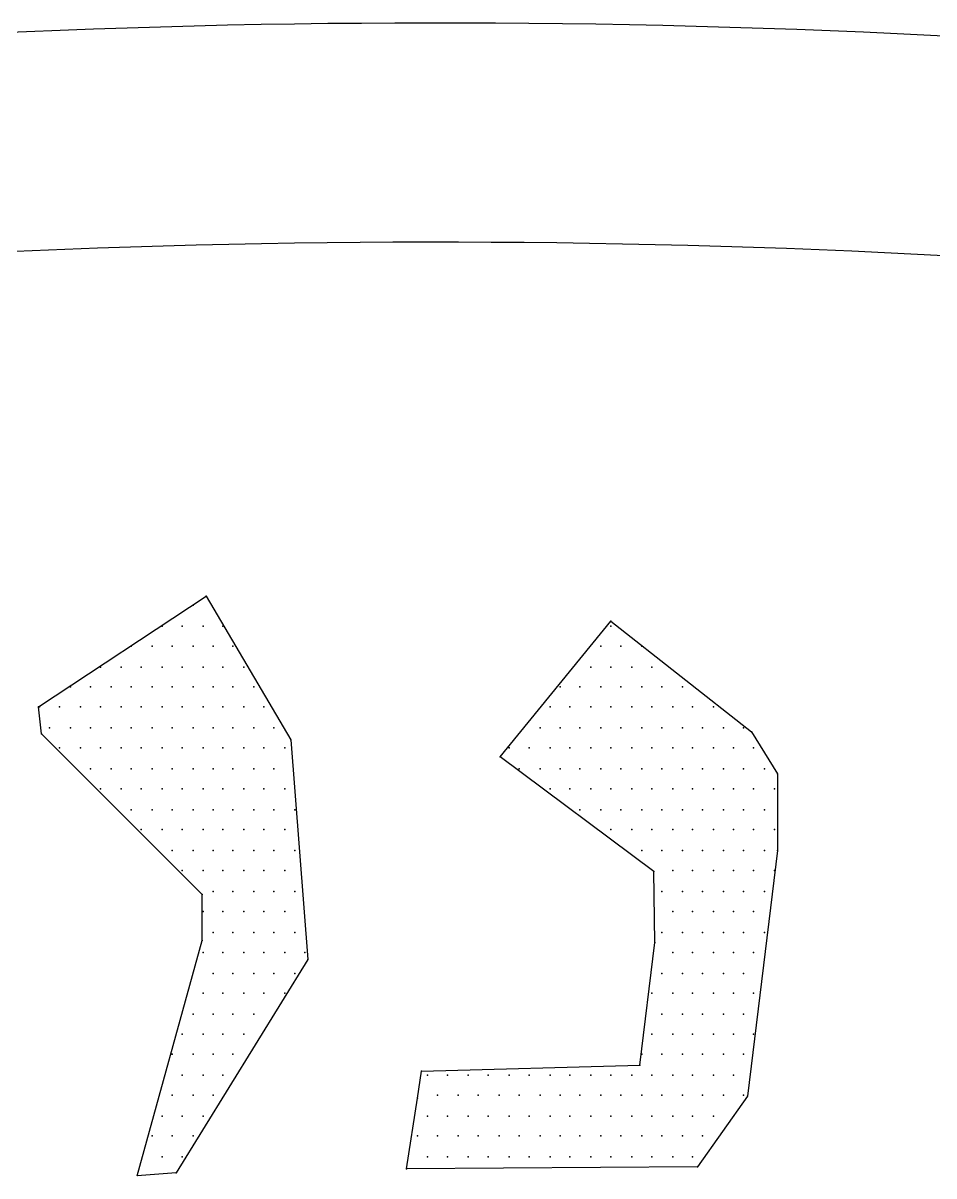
# Model space of a CAD drawing. Extents: x 204392 to 206166, y 706239 to 707835.
# Drawn here: x 204743 to 204752.64, y 707764.02 to 707776.21 of the extents above; entities that cross this region are included whole.
import ezdxf

# ---------------------------------------------------------------- set-up
doc = ezdxf.new("R2010")
doc.units = 0
doc.header["$LTSCALE"] = 7
doc.header["$MEASUREMENT"] = 0
doc.layers.add('FNCP001', color=2, linetype='Continuous')
doc.layers.add('KOTERET', color=1, linetype='Continuous')

# ---------------------------------------------------------------- blocks, each defined once
blk = doc.blocks.new('elips')
at = {"layer": 'KOTERET', "color": 1, "linetype": 'Continuous'}
for points in [[(183499.1831, 676929.4187, 0.06433), (183486.4417, 676932.9339, 0.055067), (183475.12, 676933.2717, 0.081051), (183461.7451, 676930.5218, 0.05642), (183453.2737, 676926.1409, 0.170965), (183446.7604, 676918.5457, 0.076819), (183445.7682, 676914.0539, 0.118306), (183447.3569, 676907.2082, 0.129737), (183452.4345, 676901.4391, 0.070189), (183462.3732, 676896.2032, 0.047922), (183469.826, 676894.3083, 0.049022), (183480.4932, 676893.543, 0.072792), (183496.0954, 676896.2454, 0.1248), (183506.3456, 676901.8508, 0.103709), (183511.9774, 676909.8156, 0.036886), (183512.3891, 676911.5627, 0.106536), (183512.1041, 676916.6878, 0.106243), (183507.037, 676924.4255, 0.106919), (183499.1831, 676929.4187)], [(183470.016, 676895.4537, 0.049045), (183480.4615, 676894.7042, 0.072972), (183495.7682, 676897.3644, 0.125195), (183505.5539, 676902.7006, 0.103069), (183510.8901, 676910.222, 0.035565), (183511.2437, 676911.7474, 0.105225), (183511.0009, 676916.3288, 0.105504), (183506.2242, 676923.6021, 0.107235), (183498.7609, 676928.3419, 0.064474), (183486.278, 676931.7833, 0.055181), (183475.1886, 676932.1158, 0.081162), (183462.1621, 676929.4398, 0.05669), (183453.886, 676925.1539, 0.171614), (183447.8425, 676918.1287, 0.076301), (183446.9293, 676914.0117, 0.117637), (183448.3967, 676907.7307, 0.130118), (183453.0995, 676902.3945, 0.070334), (183462.7691, 676897.2958, 0.047983), (183470.016, 676895.4537)]]:
    blk.add_lwpolyline(points, format="xyb", dxfattribs=at)
at = {"layer": 'KOTERET', "color": 2, "linetype": 'Continuous'}
for points in [[(183477.131, 676929.8198), (183478.0177, 676930.4057)], [(183478.0177, 676930.4057), (183478.4664, 676929.6456)], [(183477.9491, 676930.3582), (183477.9491, 676930.3582)], [(183477.7855, 676930.2473), (183477.7855, 676930.2473)], [(183477.891, 676930.2473), (183477.891, 676930.2473)], [(183478.0019, 676930.2473), (183478.0019, 676930.2473)], [(183478.1074, 676930.2473), (183478.1074, 676930.2473)], [(183479.5748, 676929.5559), (183480.1606, 676930.2737)], [(183480.1606, 676930.2737), (183480.9049, 676929.6879)], [(183480.1606, 676930.2473), (183480.1606, 676930.2473)], [(183477.6219, 676930.1418), (183477.6219, 676930.1418)], [(183477.7327, 676930.1418), (183477.7327, 676930.1418)], [(183477.8383, 676930.1418), (183477.8383, 676930.1418)], [(183477.9491, 676930.1418), (183477.9491, 676930.1418)], [(183478.0547, 676930.1418), (183478.0547, 676930.1418)], [(183478.1602, 676930.1418), (183478.1602, 676930.1418)], [(183480.1079, 676930.1418), (183480.1079, 676930.1418)], [(183480.2134, 676930.1418), (183480.2134, 676930.1418)], [(183480.3243, 676930.1418), (183480.3243, 676930.1418)], [(183477.4582, 676930.0309), (183477.4582, 676930.0309)], [(183477.5691, 676930.0309), (183477.5691, 676930.0309)], [(183477.6746, 676930.0309), (183477.6746, 676930.0309)], [(183477.7855, 676930.0309), (183477.7855, 676930.0309)], [(183477.891, 676930.0309), (183477.891, 676930.0309)], [(183478.0019, 676930.0309), (183478.0019, 676930.0309)], [(183478.1074, 676930.0309), (183478.1074, 676930.0309)], [(183478.2183, 676930.0309), (183478.2183, 676930.0309)], [(183480.0551, 676930.0309), (183480.0551, 676930.0309)], [(183480.1606, 676930.0309), (183480.1606, 676930.0309)], [(183480.2715, 676930.0309), (183480.2715, 676930.0309)], [(183480.3771, 676930.0309), (183480.3771, 676930.0309)], [(183477.2999, 676929.9254), (183477.2999, 676929.9254)], [(183477.4054, 676929.9254), (183477.4054, 676929.9254)], [(183477.5163, 676929.9254), (183477.5163, 676929.9254)], [(183477.6219, 676929.9254), (183477.6219, 676929.9254)], [(183477.7327, 676929.9254), (183477.7327, 676929.9254)], [(183477.8383, 676929.9254), (183477.8383, 676929.9254)], [(183477.9491, 676929.9254), (183477.9491, 676929.9254)], [(183478.0547, 676929.9254), (183478.0547, 676929.9254)], [(183478.1602, 676929.9254), (183478.1602, 676929.9254)], [(183478.2711, 676929.9254), (183478.2711, 676929.9254)], [(183479.8915, 676929.9254), (183479.8915, 676929.9254)], [(183479.997, 676929.9254), (183479.997, 676929.9254)], [(183480.1079, 676929.9254), (183480.1079, 676929.9254)], [(183480.2134, 676929.9254), (183480.2134, 676929.9254)], [(183480.3243, 676929.9254), (183480.3243, 676929.9254)], [(183480.4298, 676929.9254), (183480.4298, 676929.9254)], [(183480.5407, 676929.9254), (183480.5407, 676929.9254)], [(183477.1468, 676929.6773), (183477.131, 676929.8198)], [(183477.1363, 676929.8198), (183477.1363, 676929.8198)], [(183477.2418, 676929.8198), (183477.2418, 676929.8198)], [(183477.3527, 676929.8198), (183477.3527, 676929.8198)], [(183477.4582, 676929.8198), (183477.4582, 676929.8198)], [(183477.5691, 676929.8198), (183477.5691, 676929.8198)], [(183477.6746, 676929.8198), (183477.6746, 676929.8198)], [(183477.7855, 676929.8198), (183477.7855, 676929.8198)], [(183477.891, 676929.8198), (183477.891, 676929.8198)], [(183478.0019, 676929.8198), (183478.0019, 676929.8198)], [(183478.1074, 676929.8198), (183478.1074, 676929.8198)], [(183478.2183, 676929.8198), (183478.2183, 676929.8198)], [(183478.3238, 676929.8198), (183478.3238, 676929.8198)], [(183479.8387, 676929.8198), (183479.8387, 676929.8198)], [(183479.9442, 676929.8198), (183479.9442, 676929.8198)], [(183480.0551, 676929.8198), (183480.0551, 676929.8198)], [(183480.1606, 676929.8198), (183480.1606, 676929.8198)], [(183480.2715, 676929.8198), (183480.2715, 676929.8198)], [(183480.3771, 676929.8198), (183480.3771, 676929.8198)], [(183480.4879, 676929.8198), (183480.4879, 676929.8198)], [(183480.5935, 676929.8198), (183480.5935, 676929.8198)], [(183480.7043, 676929.8198), (183480.7043, 676929.8198)], [(183477.189, 676929.709), (183477.189, 676929.709)], [(183477.2999, 676929.709), (183477.2999, 676929.709)], [(183477.4054, 676929.709), (183477.4054, 676929.709)], [(183477.5163, 676929.709), (183477.5163, 676929.709)], [(183477.6219, 676929.709), (183477.6219, 676929.709)], [(183477.7327, 676929.709), (183477.7327, 676929.709)], [(183477.8383, 676929.709), (183477.8383, 676929.709)], [(183477.9491, 676929.709), (183477.9491, 676929.709)], [(183478.0547, 676929.709), (183478.0547, 676929.709)], [(183478.1602, 676929.709), (183478.1602, 676929.709)], [(183478.2711, 676929.709), (183478.2711, 676929.709)], [(183478.3766, 676929.709), (183478.3766, 676929.709)], [(183479.7859, 676929.709), (183479.7859, 676929.709)], [(183479.8915, 676929.709), (183479.8915, 676929.709)], [(183479.997, 676929.709), (183479.997, 676929.709)], [(183480.1079, 676929.709), (183480.1079, 676929.709)], [(183480.2134, 676929.709), (183480.2134, 676929.709)], [(183480.3243, 676929.709), (183480.3243, 676929.709)], [(183480.4298, 676929.709), (183480.4298, 676929.709)], [(183480.5407, 676929.709), (183480.5407, 676929.709)], [(183480.6462, 676929.709), (183480.6462, 676929.709)], [(183480.7571, 676929.709), (183480.7571, 676929.709)], [(183480.8626, 676929.709), (183480.8626, 676929.709)], [(183477.9966, 676928.8275), (183477.1468, 676929.6773)], [(183478.4664, 676929.6456), (183478.5561, 676928.4844)], [(183480.9049, 676929.6879), (183481.0421, 676929.4662)], [(183477.2418, 676929.6034), (183477.2418, 676929.6034)], [(183477.3527, 676929.6034), (183477.3527, 676929.6034)], [(183477.4582, 676929.6034), (183477.4582, 676929.6034)], [(183477.5691, 676929.6034), (183477.5691, 676929.6034)], [(183477.6746, 676929.6034), (183477.6746, 676929.6034)], [(183477.7855, 676929.6034), (183477.7855, 676929.6034)], [(183477.891, 676929.6034), (183477.891, 676929.6034)], [(183478.0019, 676929.6034), (183478.0019, 676929.6034)], [(183478.1074, 676929.6034), (183478.1074, 676929.6034)], [(183478.2183, 676929.6034), (183478.2183, 676929.6034)], [(183478.3238, 676929.6034), (183478.3238, 676929.6034)], [(183478.4347, 676929.6034), (183478.4347, 676929.6034)], [(183479.6223, 676929.6034), (183479.6223, 676929.6034)], [(183479.7278, 676929.6034), (183479.7278, 676929.6034)], [(183479.8387, 676929.6034), (183479.8387, 676929.6034)], [(183479.9442, 676929.6034), (183479.9442, 676929.6034)], [(183480.0551, 676929.6034), (183480.0551, 676929.6034)], [(183480.1606, 676929.6034), (183480.1606, 676929.6034)], [(183480.2715, 676929.6034), (183480.2715, 676929.6034)], [(183480.3771, 676929.6034), (183480.3771, 676929.6034)], [(183480.4879, 676929.6034), (183480.4879, 676929.6034)], [(183480.5935, 676929.6034), (183480.5935, 676929.6034)], [(183480.7043, 676929.6034), (183480.7043, 676929.6034)], [(183480.8099, 676929.6034), (183480.8099, 676929.6034)], [(183480.9154, 676929.6034), (183480.9154, 676929.6034)], [(183480.3876, 676928.9489), (183479.5748, 676929.5559)], [(183477.4054, 676929.4926), (183477.4054, 676929.4926)], [(183477.5163, 676929.4926), (183477.5163, 676929.4926)], [(183477.6219, 676929.4926), (183477.6219, 676929.4926)], [(183477.7327, 676929.4926), (183477.7327, 676929.4926)], [(183477.8383, 676929.4926), (183477.8383, 676929.4926)], [(183477.9491, 676929.4926), (183477.9491, 676929.4926)], [(183478.0547, 676929.4926), (183478.0547, 676929.4926)], [(183478.1602, 676929.4926), (183478.1602, 676929.4926)], [(183478.2711, 676929.4926), (183478.2711, 676929.4926)], [(183478.3766, 676929.4926), (183478.3766, 676929.4926)], [(183479.6751, 676929.4926), (183479.6751, 676929.4926)], [(183479.7859, 676929.4926), (183479.7859, 676929.4926)], [(183479.8915, 676929.4926), (183479.8915, 676929.4926)], [(183479.997, 676929.4926), (183479.997, 676929.4926)], [(183480.1079, 676929.4926), (183480.1079, 676929.4926)], [(183480.2134, 676929.4926), (183480.2134, 676929.4926)], [(183480.3243, 676929.4926), (183480.3243, 676929.4926)], [(183480.4298, 676929.4926), (183480.4298, 676929.4926)], [(183480.5407, 676929.4926), (183480.5407, 676929.4926)], [(183480.6462, 676929.4926), (183480.6462, 676929.4926)], [(183480.7571, 676929.4926), (183480.7571, 676929.4926)], [(183480.8626, 676929.4926), (183480.8626, 676929.4926)], [(183480.9735, 676929.4926), (183480.9735, 676929.4926)], [(183481.0421, 676929.4662), (183481.0421, 676929.0598)], [(183477.4582, 676929.387), (183477.4582, 676929.387)], [(183477.5691, 676929.387), (183477.5691, 676929.387)], [(183477.6746, 676929.387), (183477.6746, 676929.387)], [(183477.7855, 676929.387), (183477.7855, 676929.387)], [(183477.891, 676929.387), (183477.891, 676929.387)], [(183478.0019, 676929.387), (183478.0019, 676929.387)], [(183478.1074, 676929.387), (183478.1074, 676929.387)], [(183478.2183, 676929.387), (183478.2183, 676929.387)], [(183478.3238, 676929.387), (183478.3238, 676929.387)], [(183478.4347, 676929.387), (183478.4347, 676929.387)], [(183479.8387, 676929.387), (183479.8387, 676929.387)], [(183479.9442, 676929.387), (183479.9442, 676929.387)], [(183480.0551, 676929.387), (183480.0551, 676929.387)], [(183480.1606, 676929.387), (183480.1606, 676929.387)], [(183480.2715, 676929.387), (183480.2715, 676929.387)], [(183480.3771, 676929.387), (183480.3771, 676929.387)], [(183480.4879, 676929.387), (183480.4879, 676929.387)], [(183480.5935, 676929.387), (183480.5935, 676929.387)], [(183480.7043, 676929.387), (183480.7043, 676929.387)], [(183480.8099, 676929.387), (183480.8099, 676929.387)], [(183480.9154, 676929.387), (183480.9154, 676929.387)], [(183481.0263, 676929.387), (183481.0263, 676929.387)], [(183477.6219, 676929.2762), (183477.6219, 676929.2762)], [(183477.7327, 676929.2762), (183477.7327, 676929.2762)], [(183477.8383, 676929.2762), (183477.8383, 676929.2762)], [(183477.9491, 676929.2762), (183477.9491, 676929.2762)], [(183478.0547, 676929.2762), (183478.0547, 676929.2762)], [(183478.1602, 676929.2762), (183478.1602, 676929.2762)], [(183478.2711, 676929.2762), (183478.2711, 676929.2762)], [(183478.3766, 676929.2762), (183478.3766, 676929.2762)], [(183478.4875, 676929.2762), (183478.4875, 676929.2762)], [(183479.997, 676929.2762), (183479.997, 676929.2762)], [(183480.1079, 676929.2762), (183480.1079, 676929.2762)], [(183480.2134, 676929.2762), (183480.2134, 676929.2762)], [(183480.3243, 676929.2762), (183480.3243, 676929.2762)], [(183480.4298, 676929.2762), (183480.4298, 676929.2762)], [(183480.5407, 676929.2762), (183480.5407, 676929.2762)], [(183480.6462, 676929.2762), (183480.6462, 676929.2762)], [(183480.7571, 676929.2762), (183480.7571, 676929.2762)], [(183480.8626, 676929.2762), (183480.8626, 676929.2762)], [(183480.9735, 676929.2762), (183480.9735, 676929.2762)], [(183477.6746, 676929.1706), (183477.6746, 676929.1706)], [(183477.7855, 676929.1706), (183477.7855, 676929.1706)], [(183477.891, 676929.1706), (183477.891, 676929.1706)], [(183478.0019, 676929.1706), (183478.0019, 676929.1706)], [(183478.1074, 676929.1706), (183478.1074, 676929.1706)], [(183478.2183, 676929.1706), (183478.2183, 676929.1706)], [(183478.3238, 676929.1706), (183478.3238, 676929.1706)], [(183478.4347, 676929.1706), (183478.4347, 676929.1706)], [(183480.1606, 676929.1706), (183480.1606, 676929.1706)], [(183480.2715, 676929.1706), (183480.2715, 676929.1706)], [(183480.3771, 676929.1706), (183480.3771, 676929.1706)], [(183480.4879, 676929.1706), (183480.4879, 676929.1706)], [(183480.5935, 676929.1706), (183480.5935, 676929.1706)], [(183480.7043, 676929.1706), (183480.7043, 676929.1706)], [(183480.8099, 676929.1706), (183480.8099, 676929.1706)], [(183480.9154, 676929.1706), (183480.9154, 676929.1706)], [(183481.0263, 676929.1706), (183481.0263, 676929.1706)], [(183477.8383, 676929.0598), (183477.8383, 676929.0598)], [(183477.9491, 676929.0598), (183477.9491, 676929.0598)], [(183478.0547, 676929.0598), (183478.0547, 676929.0598)], [(183478.1602, 676929.0598), (183478.1602, 676929.0598)], [(183478.2711, 676929.0598), (183478.2711, 676929.0598)], [(183478.3766, 676929.0598), (183478.3766, 676929.0598)], [(183478.4875, 676929.0598), (183478.4875, 676929.0598)], [(183480.3243, 676929.0598), (183480.3243, 676929.0598)], [(183480.4298, 676929.0598), (183480.4298, 676929.0598)], [(183480.5407, 676929.0598), (183480.5407, 676929.0598)], [(183480.6462, 676929.0598), (183480.6462, 676929.0598)], [(183480.7571, 676929.0598), (183480.7571, 676929.0598)], [(183480.8626, 676929.0598), (183480.8626, 676929.0598)], [(183481.0421, 676929.0598), (183480.8838, 676927.7613)], [(183480.9735, 676929.0598), (183480.9735, 676929.0598)], [(183477.891, 676928.9542), (183477.891, 676928.9542)], [(183478.0019, 676928.9542), (183478.0019, 676928.9542)], [(183478.1074, 676928.9542), (183478.1074, 676928.9542)], [(183478.2183, 676928.9542), (183478.2183, 676928.9542)], [(183478.3238, 676928.9542), (183478.3238, 676928.9542)], [(183478.4347, 676928.9542), (183478.4347, 676928.9542)], [(183480.3929, 676928.5742), (183480.3876, 676928.9489)], [(183480.4879, 676928.9542), (183480.4879, 676928.9542)], [(183480.5935, 676928.9542), (183480.5935, 676928.9542)], [(183480.7043, 676928.9542), (183480.7043, 676928.9542)], [(183480.8099, 676928.9542), (183480.8099, 676928.9542)], [(183480.9154, 676928.9542), (183480.9154, 676928.9542)], [(183481.0263, 676928.9542), (183481.0263, 676928.9542)], [(183478.0547, 676928.8434), (183478.0547, 676928.8434)], [(183478.1602, 676928.8434), (183478.1602, 676928.8434)], [(183478.2711, 676928.8434), (183478.2711, 676928.8434)], [(183478.3766, 676928.8434), (183478.3766, 676928.8434)], [(183478.4875, 676928.8434), (183478.4875, 676928.8434)], [(183480.4298, 676928.8434), (183480.4298, 676928.8434)], [(183480.5407, 676928.8434), (183480.5407, 676928.8434)], [(183480.6462, 676928.8434), (183480.6462, 676928.8434)], [(183480.7571, 676928.8434), (183480.7571, 676928.8434)], [(183480.8626, 676928.8434), (183480.8626, 676928.8434)], [(183480.9735, 676928.8434), (183480.9735, 676928.8434)], [(183477.9966, 676928.5847), (183477.9966, 676928.8275)], [(183478.0019, 676928.7378), (183478.0019, 676928.7378)], [(183478.1074, 676928.7378), (183478.1074, 676928.7378)], [(183478.2183, 676928.7378), (183478.2183, 676928.7378)], [(183478.3238, 676928.7378), (183478.3238, 676928.7378)], [(183478.4347, 676928.7378), (183478.4347, 676928.7378)], [(183480.4879, 676928.7378), (183480.4879, 676928.7378)], [(183480.5935, 676928.7378), (183480.5935, 676928.7378)], [(183480.7043, 676928.7378), (183480.7043, 676928.7378)], [(183480.8099, 676928.7378), (183480.8099, 676928.7378)], [(183480.9154, 676928.7378), (183480.9154, 676928.7378)], [(183478.0547, 676928.627), (183478.0547, 676928.627)], [(183478.1602, 676928.627), (183478.1602, 676928.627)], [(183478.2711, 676928.627), (183478.2711, 676928.627)], [(183478.3766, 676928.627), (183478.3766, 676928.627)], [(183478.4875, 676928.627), (183478.4875, 676928.627)], [(183480.4298, 676928.627), (183480.4298, 676928.627)], [(183480.5407, 676928.627), (183480.5407, 676928.627)], [(183480.6462, 676928.627), (183480.6462, 676928.627)], [(183480.7571, 676928.627), (183480.7571, 676928.627)], [(183480.8626, 676928.627), (183480.8626, 676928.627)], [(183480.9735, 676928.627), (183480.9735, 676928.627)], [(183477.6535, 676927.3391), (183477.9966, 676928.5847)], [(183480.3137, 676927.925), (183480.3929, 676928.5742)], [(183478.5561, 676928.4844), (183477.8594, 676927.3549)], [(183478.0019, 676928.5214), (183478.0019, 676928.5214)], [(183478.1074, 676928.5214), (183478.1074, 676928.5214)], [(183478.2183, 676928.5214), (183478.2183, 676928.5214)], [(183478.3238, 676928.5214), (183478.3238, 676928.5214)], [(183478.4347, 676928.5214), (183478.4347, 676928.5214)], [(183478.5403, 676928.5214), (183478.5403, 676928.5214)], [(183480.4879, 676928.5214), (183480.4879, 676928.5214)], [(183480.5935, 676928.5214), (183480.5935, 676928.5214)], [(183480.7043, 676928.5214), (183480.7043, 676928.5214)], [(183480.8099, 676928.5214), (183480.8099, 676928.5214)], [(183480.9154, 676928.5214), (183480.9154, 676928.5214)], [(183478.0547, 676928.4105), (183478.0547, 676928.4105)], [(183478.1602, 676928.4105), (183478.1602, 676928.4105)], [(183478.2711, 676928.4105), (183478.2711, 676928.4105)], [(183478.3766, 676928.4105), (183478.3766, 676928.4105)], [(183478.4875, 676928.4105), (183478.4875, 676928.4105)], [(183480.4298, 676928.4105), (183480.4298, 676928.4105)], [(183480.5407, 676928.4105), (183480.5407, 676928.4105)], [(183480.6462, 676928.4105), (183480.6462, 676928.4105)], [(183480.7571, 676928.4105), (183480.7571, 676928.4105)], [(183480.8626, 676928.4105), (183480.8626, 676928.4105)], [(183478.0019, 676928.305), (183478.0019, 676928.305)], [(183478.1074, 676928.305), (183478.1074, 676928.305)], [(183478.2183, 676928.305), (183478.2183, 676928.305)], [(183478.3238, 676928.305), (183478.3238, 676928.305)], [(183478.4347, 676928.305), (183478.4347, 676928.305)], [(183480.3771, 676928.305), (183480.3771, 676928.305)], [(183480.4879, 676928.305), (183480.4879, 676928.305)], [(183480.5935, 676928.305), (183480.5935, 676928.305)], [(183480.7043, 676928.305), (183480.7043, 676928.305)], [(183480.8099, 676928.305), (183480.8099, 676928.305)], [(183480.9154, 676928.305), (183480.9154, 676928.305)], [(183477.9491, 676928.1941), (183477.9491, 676928.1941)], [(183478.0547, 676928.1941), (183478.0547, 676928.1941)], [(183478.1602, 676928.1941), (183478.1602, 676928.1941)], [(183478.2711, 676928.1941), (183478.2711, 676928.1941)], [(183480.4298, 676928.1941), (183480.4298, 676928.1941)], [(183480.5407, 676928.1941), (183480.5407, 676928.1941)], [(183480.6462, 676928.1941), (183480.6462, 676928.1941)], [(183480.7571, 676928.1941), (183480.7571, 676928.1941)], [(183480.8626, 676928.1941), (183480.8626, 676928.1941)], [(183477.891, 676928.0886), (183477.891, 676928.0886)], [(183478.0019, 676928.0886), (183478.0019, 676928.0886)], [(183478.1074, 676928.0886), (183478.1074, 676928.0886)], [(183478.2183, 676928.0886), (183478.2183, 676928.0886)], [(183480.3771, 676928.0886), (183480.3771, 676928.0886)], [(183480.4879, 676928.0886), (183480.4879, 676928.0886)], [(183480.5935, 676928.0886), (183480.5935, 676928.0886)], [(183480.7043, 676928.0886), (183480.7043, 676928.0886)], [(183480.8099, 676928.0886), (183480.8099, 676928.0886)], [(183480.9154, 676928.0886), (183480.9154, 676928.0886)], [(183477.8383, 676927.983), (183477.8383, 676927.983)], [(183477.9491, 676927.983), (183477.9491, 676927.983)], [(183478.0547, 676927.983), (183478.0547, 676927.983)], [(183478.1602, 676927.983), (183478.1602, 676927.983)], [(183480.3243, 676927.983), (183480.3243, 676927.983)], [(183480.4298, 676927.983), (183480.4298, 676927.983)], [(183480.5407, 676927.983), (183480.5407, 676927.983)], [(183480.6462, 676927.983), (183480.6462, 676927.983)], [(183480.7571, 676927.983), (183480.7571, 676927.983)], [(183480.8626, 676927.983), (183480.8626, 676927.983)], [(183477.891, 676927.8722), (183477.891, 676927.8722)], [(183478.0019, 676927.8722), (183478.0019, 676927.8722)], [(183478.1074, 676927.8722), (183478.1074, 676927.8722)], [(183479.1367, 676927.7508), (183479.1578, 676927.8933)], [(183479.1578, 676927.8933), (183480.3137, 676927.925)], [(183479.1895, 676927.8722), (183479.1895, 676927.8722)], [(183479.295, 676927.8722), (183479.295, 676927.8722)], [(183479.4059, 676927.8722), (183479.4059, 676927.8722)], [(183479.5114, 676927.8722), (183479.5114, 676927.8722)], [(183479.6223, 676927.8722), (183479.6223, 676927.8722)], [(183479.7278, 676927.8722), (183479.7278, 676927.8722)], [(183479.8387, 676927.8722), (183479.8387, 676927.8722)], [(183479.9442, 676927.8722), (183479.9442, 676927.8722)], [(183480.0551, 676927.8722), (183480.0551, 676927.8722)], [(183480.1606, 676927.8722), (183480.1606, 676927.8722)], [(183480.2715, 676927.8722), (183480.2715, 676927.8722)], [(183480.3771, 676927.8722), (183480.3771, 676927.8722)], [(183480.4879, 676927.8722), (183480.4879, 676927.8722)], [(183480.5935, 676927.8722), (183480.5935, 676927.8722)], [(183480.7043, 676927.8722), (183480.7043, 676927.8722)], [(183480.8099, 676927.8722), (183480.8099, 676927.8722)], [(183477.8383, 676927.7666), (183477.8383, 676927.7666)], [(183477.9491, 676927.7666), (183477.9491, 676927.7666)], [(183478.0547, 676927.7666), (183478.0547, 676927.7666)], [(183479.0786, 676927.376), (183479.1367, 676927.7508)], [(183479.2422, 676927.7666), (183479.2422, 676927.7666)], [(183479.3531, 676927.7666), (183479.3531, 676927.7666)], [(183479.4587, 676927.7666), (183479.4587, 676927.7666)], [(183479.5695, 676927.7666), (183479.5695, 676927.7666)], [(183479.6751, 676927.7666), (183479.6751, 676927.7666)], [(183479.7859, 676927.7666), (183479.7859, 676927.7666)], [(183479.8915, 676927.7666), (183479.8915, 676927.7666)], [(183479.997, 676927.7666), (183479.997, 676927.7666)], [(183480.1079, 676927.7666), (183480.1079, 676927.7666)], [(183480.2134, 676927.7666), (183480.2134, 676927.7666)], [(183480.3243, 676927.7666), (183480.3243, 676927.7666)], [(183480.4298, 676927.7666), (183480.4298, 676927.7666)], [(183480.5407, 676927.7666), (183480.5407, 676927.7666)], [(183480.8838, 676927.7613), (183480.6198, 676927.3866)], [(183480.6462, 676927.7666), (183480.6462, 676927.7666)], [(183480.7571, 676927.7666), (183480.7571, 676927.7666)], [(183480.8626, 676927.7666), (183480.8626, 676927.7666)], [(183477.7855, 676927.6558), (183477.7855, 676927.6558)], [(183477.891, 676927.6558), (183477.891, 676927.6558)], [(183478.0019, 676927.6558), (183478.0019, 676927.6558)], [(183479.1895, 676927.6558), (183479.1895, 676927.6558)], [(183479.295, 676927.6558), (183479.295, 676927.6558)], [(183479.4059, 676927.6558), (183479.4059, 676927.6558)], [(183479.5114, 676927.6558), (183479.5114, 676927.6558)], [(183479.6223, 676927.6558), (183479.6223, 676927.6558)], [(183479.7278, 676927.6558), (183479.7278, 676927.6558)], [(183479.8387, 676927.6558), (183479.8387, 676927.6558)], [(183479.9442, 676927.6558), (183479.9442, 676927.6558)], [(183480.0551, 676927.6558), (183480.0551, 676927.6558)], [(183480.1606, 676927.6558), (183480.1606, 676927.6558)], [(183480.2715, 676927.6558), (183480.2715, 676927.6558)], [(183480.3771, 676927.6558), (183480.3771, 676927.6558)], [(183480.4879, 676927.6558), (183480.4879, 676927.6558)], [(183480.5935, 676927.6558), (183480.5935, 676927.6558)], [(183480.7043, 676927.6558), (183480.7043, 676927.6558)], [(183477.7327, 676927.5502), (183477.7327, 676927.5502)], [(183477.8383, 676927.5502), (183477.8383, 676927.5502)], [(183477.9491, 676927.5502), (183477.9491, 676927.5502)], [(183479.1367, 676927.5502), (183479.1367, 676927.5502)], [(183479.2422, 676927.5502), (183479.2422, 676927.5502)], [(183479.3531, 676927.5502), (183479.3531, 676927.5502)], [(183479.4587, 676927.5502), (183479.4587, 676927.5502)], [(183479.5695, 676927.5502), (183479.5695, 676927.5502)], [(183479.6751, 676927.5502), (183479.6751, 676927.5502)], [(183479.7859, 676927.5502), (183479.7859, 676927.5502)], [(183479.8915, 676927.5502), (183479.8915, 676927.5502)], [(183479.997, 676927.5502), (183479.997, 676927.5502)], [(183480.1079, 676927.5502), (183480.1079, 676927.5502)], [(183480.2134, 676927.5502), (183480.2134, 676927.5502)], [(183480.3243, 676927.5502), (183480.3243, 676927.5502)], [(183480.4298, 676927.5502), (183480.4298, 676927.5502)], [(183480.5407, 676927.5502), (183480.5407, 676927.5502)], [(183480.6462, 676927.5502), (183480.6462, 676927.5502)], [(183477.7855, 676927.4394), (183477.7855, 676927.4394)], [(183477.891, 676927.4394), (183477.891, 676927.4394)], [(183479.1895, 676927.4394), (183479.1895, 676927.4394)], [(183479.295, 676927.4394), (183479.295, 676927.4394)], [(183479.4059, 676927.4394), (183479.4059, 676927.4394)], [(183479.5114, 676927.4394), (183479.5114, 676927.4394)], [(183479.6223, 676927.4394), (183479.6223, 676927.4394)], [(183479.7278, 676927.4394), (183479.7278, 676927.4394)], [(183479.8387, 676927.4394), (183479.8387, 676927.4394)], [(183479.9442, 676927.4394), (183479.9442, 676927.4394)], [(183480.0551, 676927.4394), (183480.0551, 676927.4394)], [(183480.1606, 676927.4394), (183480.1606, 676927.4394)], [(183480.2715, 676927.4394), (183480.2715, 676927.4394)], [(183480.3771, 676927.4394), (183480.3771, 676927.4394)], [(183480.4879, 676927.4394), (183480.4879, 676927.4394)], [(183480.5935, 676927.4394), (183480.5935, 676927.4394)], [(183480.6198, 676927.3866), (183479.0786, 676927.376)], [(183477.8594, 676927.3549), (183477.6535, 676927.3391)]]:
    blk.add_lwpolyline(points, dxfattribs=at)
at = {"layer": 'KOTERET', "color": 1}
for p in [(183478.0177, 676930.4057), (183478.0177, 676930.4057), (183477.9491, 676930.3582), (183477.9491, 676930.3582), (183477.7855, 676930.2473), (183477.7855, 676930.2473), (183477.891, 676930.2473), (183477.891, 676930.2473), (183478.0019, 676930.2473), (183478.0019, 676930.2473), (183478.1074, 676930.2473), (183478.1074, 676930.2473), (183480.1606, 676930.2737), (183480.1606, 676930.2737), (183480.1606, 676930.2473), (183480.1606, 676930.2473), (183477.6219, 676930.1418), (183477.6219, 676930.1418), (183477.7327, 676930.1418), (183477.7327, 676930.1418), (183477.8383, 676930.1418), (183477.8383, 676930.1418), (183477.9491, 676930.1418), (183477.9491, 676930.1418), (183478.0547, 676930.1418), (183478.0547, 676930.1418), (183478.1602, 676930.1418), (183478.1602, 676930.1418), (183480.1079, 676930.1418), (183480.1079, 676930.1418), (183480.2134, 676930.1418), (183480.2134, 676930.1418), (183480.3243, 676930.1418), (183480.3243, 676930.1418), (183477.4582, 676930.0309), (183477.4582, 676930.0309), (183477.5691, 676930.0309), (183477.5691, 676930.0309), (183477.6746, 676930.0309), (183477.6746, 676930.0309), (183477.7855, 676930.0309), (183477.7855, 676930.0309), (183477.891, 676930.0309), (183477.891, 676930.0309), (183478.0019, 676930.0309), (183478.0019, 676930.0309), (183478.1074, 676930.0309), (183478.1074, 676930.0309), (183478.2183, 676930.0309), (183478.2183, 676930.0309), (183480.0551, 676930.0309), (183480.0551, 676930.0309), (183480.1606, 676930.0309), (183480.1606, 676930.0309), (183480.2715, 676930.0309), (183480.2715, 676930.0309), (183480.3771, 676930.0309), (183480.3771, 676930.0309), (183477.2999, 676929.9254), (183477.2999, 676929.9254), (183477.4054, 676929.9254), (183477.4054, 676929.9254), (183477.5163, 676929.9254), (183477.5163, 676929.9254), (183477.6219, 676929.9254), (183477.6219, 676929.9254), (183477.7327, 676929.9254), (183477.7327, 676929.9254), (183477.8383, 676929.9254), (183477.8383, 676929.9254), (183477.9491, 676929.9254), (183477.9491, 676929.9254), (183478.0547, 676929.9254), (183478.0547, 676929.9254), (183478.1602, 676929.9254), (183478.1602, 676929.9254), (183478.2711, 676929.9254), (183478.2711, 676929.9254), (183479.8915, 676929.9254), (183479.8915, 676929.9254), (183479.997, 676929.9254), (183479.997, 676929.9254), (183480.1079, 676929.9254), (183480.1079, 676929.9254), (183480.2134, 676929.9254), (183480.2134, 676929.9254), (183480.3243, 676929.9254), (183480.3243, 676929.9254), (183480.4298, 676929.9254), (183480.4298, 676929.9254), (183480.5407, 676929.9254), (183480.5407, 676929.9254), (183477.131, 676929.8198), (183477.131, 676929.8198), (183477.1363, 676929.8198), (183477.1363, 676929.8198), (183477.2418, 676929.8198), (183477.2418, 676929.8198), (183477.3527, 676929.8198), (183477.3527, 676929.8198), (183477.4582, 676929.8198), (183477.4582, 676929.8198), (183477.5691, 676929.8198), (183477.5691, 676929.8198), (183477.6746, 676929.8198), (183477.6746, 676929.8198), (183477.7855, 676929.8198), (183477.7855, 676929.8198), (183477.891, 676929.8198), (183477.891, 676929.8198), (183478.0019, 676929.8198), (183478.0019, 676929.8198), (183478.1074, 676929.8198), (183478.1074, 676929.8198), (183478.2183, 676929.8198), (183478.2183, 676929.8198), (183478.3238, 676929.8198), (183478.3238, 676929.8198), (183479.8387, 676929.8198), (183479.8387, 676929.8198), (183479.9442, 676929.8198), (183479.9442, 676929.8198), (183480.0551, 676929.8198), (183480.0551, 676929.8198), (183480.1606, 676929.8198), (183480.1606, 676929.8198), (183480.2715, 676929.8198), (183480.2715, 676929.8198), (183480.3771, 676929.8198), (183480.3771, 676929.8198), (183480.4879, 676929.8198), (183480.4879, 676929.8198), (183480.5935, 676929.8198), (183480.5935, 676929.8198), (183480.7043, 676929.8198), (183480.7043, 676929.8198), (183477.189, 676929.709), (183477.189, 676929.709), (183477.2999, 676929.709), (183477.2999, 676929.709), (183477.4054, 676929.709), (183477.4054, 676929.709), (183477.5163, 676929.709), (183477.5163, 676929.709), (183477.6219, 676929.709), (183477.6219, 676929.709), (183477.7327, 676929.709), (183477.7327, 676929.709), (183477.8383, 676929.709), (183477.8383, 676929.709), (183477.9491, 676929.709), (183477.9491, 676929.709), (183478.0547, 676929.709), (183478.0547, 676929.709), (183478.1602, 676929.709), (183478.1602, 676929.709), (183478.2711, 676929.709), (183478.2711, 676929.709), (183478.3766, 676929.709), (183478.3766, 676929.709), (183479.7859, 676929.709), (183479.7859, 676929.709), (183479.8915, 676929.709), (183479.8915, 676929.709), (183479.997, 676929.709), (183479.997, 676929.709), (183480.1079, 676929.709), (183480.1079, 676929.709), (183480.2134, 676929.709), (183480.2134, 676929.709), (183480.3243, 676929.709), (183480.3243, 676929.709), (183480.4298, 676929.709), (183480.4298, 676929.709), (183480.5407, 676929.709), (183480.5407, 676929.709), (183480.6462, 676929.709), (183480.6462, 676929.709), (183480.7571, 676929.709), (183480.7571, 676929.709), (183480.8626, 676929.709), (183480.8626, 676929.709), (183477.1468, 676929.6773), (183477.1468, 676929.6773), (183478.4664, 676929.6456), (183478.4664, 676929.6456), (183480.9049, 676929.6879), (183480.9049, 676929.6879), (183477.2418, 676929.6034), (183477.2418, 676929.6034), (183477.3527, 676929.6034), (183477.3527, 676929.6034), (183477.4582, 676929.6034), (183477.4582, 676929.6034), (183477.5691, 676929.6034), (183477.5691, 676929.6034), (183477.6746, 676929.6034), (183477.6746, 676929.6034), (183477.7855, 676929.6034), (183477.7855, 676929.6034), (183477.891, 676929.6034), (183477.891, 676929.6034), (183478.0019, 676929.6034), (183478.0019, 676929.6034), (183478.1074, 676929.6034), (183478.1074, 676929.6034), (183478.2183, 676929.6034), (183478.2183, 676929.6034), (183478.3238, 676929.6034), (183478.3238, 676929.6034), (183478.4347, 676929.6034), (183478.4347, 676929.6034), (183479.6223, 676929.6034), (183479.6223, 676929.6034), (183479.7278, 676929.6034), (183479.7278, 676929.6034), (183479.8387, 676929.6034), (183479.8387, 676929.6034), (183479.9442, 676929.6034), (183479.9442, 676929.6034), (183480.0551, 676929.6034), (183480.0551, 676929.6034), (183480.1606, 676929.6034), (183480.1606, 676929.6034), (183480.2715, 676929.6034), (183480.2715, 676929.6034), (183480.3771, 676929.6034), (183480.3771, 676929.6034), (183480.4879, 676929.6034), (183480.4879, 676929.6034), (183480.5935, 676929.6034), (183480.5935, 676929.6034), (183480.7043, 676929.6034), (183480.7043, 676929.6034), (183480.8099, 676929.6034), (183480.8099, 676929.6034), (183480.9154, 676929.6034), (183480.9154, 676929.6034), (183479.5748, 676929.5559), (183479.5748, 676929.5559), (183477.4054, 676929.4926), (183477.4054, 676929.4926), (183477.5163, 676929.4926), (183477.5163, 676929.4926), (183477.6219, 676929.4926), (183477.6219, 676929.4926), (183477.7327, 676929.4926), (183477.7327, 676929.4926), (183477.8383, 676929.4926), (183477.8383, 676929.4926), (183477.9491, 676929.4926), (183477.9491, 676929.4926), (183478.0547, 676929.4926), (183478.0547, 676929.4926), (183478.1602, 676929.4926), (183478.1602, 676929.4926), (183478.2711, 676929.4926), (183478.2711, 676929.4926), (183478.3766, 676929.4926), (183478.3766, 676929.4926), (183479.6751, 676929.4926), (183479.6751, 676929.4926), (183479.7859, 676929.4926), (183479.7859, 676929.4926), (183479.8915, 676929.4926), (183479.8915, 676929.4926), (183479.997, 676929.4926), (183479.997, 676929.4926), (183480.1079, 676929.4926), (183480.1079, 676929.4926), (183480.2134, 676929.4926), (183480.2134, 676929.4926), (183480.3243, 676929.4926), (183480.3243, 676929.4926), (183480.4298, 676929.4926), (183480.4298, 676929.4926), (183480.5407, 676929.4926), (183480.5407, 676929.4926), (183480.6462, 676929.4926), (183480.6462, 676929.4926), (183480.7571, 676929.4926), (183480.7571, 676929.4926), (183480.8626, 676929.4926), (183480.8626, 676929.4926), (183480.9735, 676929.4926), (183480.9735, 676929.4926), (183481.0421, 676929.4662), (183481.0421, 676929.4662), (183477.4582, 676929.387), (183477.4582, 676929.387), (183477.5691, 676929.387), (183477.5691, 676929.387), (183477.6746, 676929.387), (183477.6746, 676929.387), (183477.7855, 676929.387), (183477.7855, 676929.387), (183477.891, 676929.387), (183477.891, 676929.387), (183478.0019, 676929.387), (183478.0019, 676929.387), (183478.1074, 676929.387), (183478.1074, 676929.387), (183478.2183, 676929.387), (183478.2183, 676929.387), (183478.3238, 676929.387), (183478.3238, 676929.387), (183478.4347, 676929.387), (183478.4347, 676929.387), (183479.8387, 676929.387), (183479.8387, 676929.387), (183479.9442, 676929.387), (183479.9442, 676929.387), (183480.0551, 676929.387), (183480.0551, 676929.387), (183480.1606, 676929.387), (183480.1606, 676929.387), (183480.2715, 676929.387), (183480.2715, 676929.387), (183480.3771, 676929.387), (183480.3771, 676929.387), (183480.4879, 676929.387), (183480.4879, 676929.387), (183480.5935, 676929.387), (183480.5935, 676929.387), (183480.7043, 676929.387), (183480.7043, 676929.387), (183480.8099, 676929.387), (183480.8099, 676929.387), (183480.9154, 676929.387), (183480.9154, 676929.387), (183481.0263, 676929.387), (183481.0263, 676929.387), (183477.6219, 676929.2762), (183477.6219, 676929.2762), (183477.7327, 676929.2762), (183477.7327, 676929.2762), (183477.8383, 676929.2762), (183477.8383, 676929.2762), (183477.9491, 676929.2762), (183477.9491, 676929.2762), (183478.0547, 676929.2762), (183478.0547, 676929.2762), (183478.1602, 676929.2762), (183478.1602, 676929.2762), (183478.2711, 676929.2762), (183478.2711, 676929.2762), (183478.3766, 676929.2762), (183478.3766, 676929.2762), (183478.4875, 676929.2762), (183478.4875, 676929.2762), (183479.997, 676929.2762), (183479.997, 676929.2762), (183480.1079, 676929.2762), (183480.1079, 676929.2762), (183480.2134, 676929.2762), (183480.2134, 676929.2762), (183480.3243, 676929.2762), (183480.3243, 676929.2762), (183480.4298, 676929.2762), (183480.4298, 676929.2762), (183480.5407, 676929.2762), (183480.5407, 676929.2762), (183480.6462, 676929.2762), (183480.6462, 676929.2762), (183480.7571, 676929.2762), (183480.7571, 676929.2762), (183480.8626, 676929.2762), (183480.8626, 676929.2762), (183480.9735, 676929.2762), (183480.9735, 676929.2762), (183477.6746, 676929.1706), (183477.6746, 676929.1706), (183477.7855, 676929.1706), (183477.7855, 676929.1706), (183477.891, 676929.1706), (183477.891, 676929.1706), (183478.0019, 676929.1706), (183478.0019, 676929.1706), (183478.1074, 676929.1706), (183478.1074, 676929.1706), (183478.2183, 676929.1706), (183478.2183, 676929.1706), (183478.3238, 676929.1706), (183478.3238, 676929.1706), (183478.4347, 676929.1706), (183478.4347, 676929.1706), (183480.1606, 676929.1706), (183480.1606, 676929.1706), (183480.2715, 676929.1706), (183480.2715, 676929.1706), (183480.3771, 676929.1706), (183480.3771, 676929.1706), (183480.4879, 676929.1706), (183480.4879, 676929.1706), (183480.5935, 676929.1706), (183480.5935, 676929.1706), (183480.7043, 676929.1706), (183480.7043, 676929.1706), (183480.8099, 676929.1706), (183480.8099, 676929.1706), (183480.9154, 676929.1706), (183480.9154, 676929.1706), (183481.0263, 676929.1706), (183481.0263, 676929.1706), (183477.8383, 676929.0598), (183477.8383, 676929.0598), (183477.9491, 676929.0598), (183477.9491, 676929.0598), (183478.0547, 676929.0598), (183478.0547, 676929.0598), (183478.1602, 676929.0598), (183478.1602, 676929.0598), (183478.2711, 676929.0598), (183478.2711, 676929.0598), (183478.3766, 676929.0598), (183478.3766, 676929.0598), (183478.4875, 676929.0598), (183478.4875, 676929.0598), (183480.3243, 676929.0598), (183480.3243, 676929.0598), (183480.4298, 676929.0598), (183480.4298, 676929.0598), (183480.5407, 676929.0598), (183480.5407, 676929.0598), (183480.6462, 676929.0598), (183480.6462, 676929.0598), (183480.7571, 676929.0598), (183480.7571, 676929.0598), (183480.8626, 676929.0598), (183480.8626, 676929.0598), (183480.9735, 676929.0598), (183480.9735, 676929.0598), (183481.0421, 676929.0598), (183481.0421, 676929.0598), (183477.891, 676928.9542), (183477.891, 676928.9542), (183478.0019, 676928.9542), (183478.0019, 676928.9542), (183478.1074, 676928.9542), (183478.1074, 676928.9542), (183478.2183, 676928.9542), (183478.2183, 676928.9542), (183478.3238, 676928.9542), (183478.3238, 676928.9542), (183478.4347, 676928.9542), (183478.4347, 676928.9542), (183480.3876, 676928.9489), (183480.3876, 676928.9489), (183480.4879, 676928.9542), (183480.4879, 676928.9542), (183480.5935, 676928.9542), (183480.5935, 676928.9542), (183480.7043, 676928.9542), (183480.7043, 676928.9542), (183480.8099, 676928.9542), (183480.8099, 676928.9542), (183480.9154, 676928.9542), (183480.9154, 676928.9542), (183481.0263, 676928.9542), (183481.0263, 676928.9542), (183478.0547, 676928.8434), (183478.0547, 676928.8434), (183478.1602, 676928.8434), (183478.1602, 676928.8434), (183478.2711, 676928.8434), (183478.2711, 676928.8434), (183478.3766, 676928.8434), (183478.3766, 676928.8434), (183478.4875, 676928.8434), (183478.4875, 676928.8434), (183480.4298, 676928.8434), (183480.4298, 676928.8434), (183480.5407, 676928.8434), (183480.5407, 676928.8434), (183480.6462, 676928.8434), (183480.6462, 676928.8434), (183480.7571, 676928.8434), (183480.7571, 676928.8434), (183480.8626, 676928.8434), (183480.8626, 676928.8434), (183480.9735, 676928.8434), (183480.9735, 676928.8434), (183477.9966, 676928.8275), (183477.9966, 676928.8275), (183478.0019, 676928.7378), (183478.0019, 676928.7378), (183478.1074, 676928.7378), (183478.1074, 676928.7378), (183478.2183, 676928.7378), (183478.2183, 676928.7378), (183478.3238, 676928.7378), (183478.3238, 676928.7378), (183478.4347, 676928.7378), (183478.4347, 676928.7378), (183480.4879, 676928.7378), (183480.4879, 676928.7378), (183480.5935, 676928.7378), (183480.5935, 676928.7378), (183480.7043, 676928.7378), (183480.7043, 676928.7378), (183480.8099, 676928.7378), (183480.8099, 676928.7378), (183480.9154, 676928.7378), (183480.9154, 676928.7378), (183478.0547, 676928.627), (183478.0547, 676928.627), (183478.1602, 676928.627), (183478.1602, 676928.627), (183478.2711, 676928.627), (183478.2711, 676928.627), (183478.3766, 676928.627), (183478.3766, 676928.627), (183478.4875, 676928.627), (183478.4875, 676928.627), (183480.4298, 676928.627), (183480.4298, 676928.627), (183480.5407, 676928.627), (183480.5407, 676928.627), (183480.6462, 676928.627), (183480.6462, 676928.627), (183480.7571, 676928.627), (183480.7571, 676928.627), (183480.8626, 676928.627), (183480.8626, 676928.627), (183480.9735, 676928.627), (183480.9735, 676928.627), (183477.9966, 676928.5847), (183477.9966, 676928.5847), (183480.3929, 676928.5742), (183480.3929, 676928.5742), (183478.0019, 676928.5214), (183478.0019, 676928.5214), (183478.1074, 676928.5214), (183478.1074, 676928.5214), (183478.2183, 676928.5214), (183478.2183, 676928.5214), (183478.3238, 676928.5214), (183478.3238, 676928.5214), (183478.4347, 676928.5214), (183478.4347, 676928.5214), (183478.5403, 676928.5214), (183478.5403, 676928.5214), (183478.5561, 676928.4844), (183478.5561, 676928.4844), (183480.4879, 676928.5214), (183480.4879, 676928.5214), (183480.5935, 676928.5214), (183480.5935, 676928.5214), (183480.7043, 676928.5214), (183480.7043, 676928.5214), (183480.8099, 676928.5214), (183480.8099, 676928.5214), (183480.9154, 676928.5214), (183480.9154, 676928.5214), (183478.0547, 676928.4105), (183478.0547, 676928.4105), (183478.1602, 676928.4105), (183478.1602, 676928.4105), (183478.2711, 676928.4105), (183478.2711, 676928.4105), (183478.3766, 676928.4105), (183478.3766, 676928.4105), (183478.4875, 676928.4105), (183478.4875, 676928.4105), (183480.4298, 676928.4105), (183480.4298, 676928.4105), (183480.5407, 676928.4105), (183480.5407, 676928.4105), (183480.6462, 676928.4105), (183480.6462, 676928.4105), (183480.7571, 676928.4105), (183480.7571, 676928.4105), (183480.8626, 676928.4105), (183480.8626, 676928.4105), (183478.0019, 676928.305), (183478.0019, 676928.305), (183478.1074, 676928.305), (183478.1074, 676928.305), (183478.2183, 676928.305), (183478.2183, 676928.305), (183478.3238, 676928.305), (183478.3238, 676928.305), (183478.4347, 676928.305), (183478.4347, 676928.305), (183480.3771, 676928.305), (183480.3771, 676928.305), (183480.4879, 676928.305), (183480.4879, 676928.305), (183480.5935, 676928.305), (183480.5935, 676928.305), (183480.7043, 676928.305), (183480.7043, 676928.305), (183480.8099, 676928.305), (183480.8099, 676928.305), (183480.9154, 676928.305), (183480.9154, 676928.305), (183477.9491, 676928.1941), (183477.9491, 676928.1941), (183478.0547, 676928.1941), (183478.0547, 676928.1941), (183478.1602, 676928.1941), (183478.1602, 676928.1941), (183478.2711, 676928.1941), (183478.2711, 676928.1941), (183480.4298, 676928.1941), (183480.4298, 676928.1941), (183480.5407, 676928.1941), (183480.5407, 676928.1941), (183480.6462, 676928.1941), (183480.6462, 676928.1941), (183480.7571, 676928.1941), (183480.7571, 676928.1941), (183480.8626, 676928.1941), (183480.8626, 676928.1941), (183477.891, 676928.0886), (183477.891, 676928.0886), (183478.0019, 676928.0886), (183478.0019, 676928.0886), (183478.1074, 676928.0886), (183478.1074, 676928.0886), (183478.2183, 676928.0886), (183478.2183, 676928.0886), (183480.3771, 676928.0886), (183480.3771, 676928.0886), (183480.4879, 676928.0886), (183480.4879, 676928.0886), (183480.5935, 676928.0886), (183480.5935, 676928.0886), (183480.7043, 676928.0886), (183480.7043, 676928.0886), (183480.8099, 676928.0886), (183480.8099, 676928.0886), (183480.9154, 676928.0886), (183480.9154, 676928.0886), (183477.8383, 676927.983), (183477.8383, 676927.983), (183477.9491, 676927.983), (183477.9491, 676927.983), (183478.0547, 676927.983), (183478.0547, 676927.983), (183478.1602, 676927.983), (183478.1602, 676927.983), (183480.3243, 676927.983), (183480.3243, 676927.983), (183480.4298, 676927.983), (183480.4298, 676927.983), (183480.5407, 676927.983), (183480.5407, 676927.983), (183480.6462, 676927.983), (183480.6462, 676927.983), (183480.7571, 676927.983), (183480.7571, 676927.983), (183480.8626, 676927.983), (183480.8626, 676927.983), (183477.891, 676927.8722), (183477.891, 676927.8722), (183478.0019, 676927.8722), (183478.0019, 676927.8722), (183478.1074, 676927.8722), (183478.1074, 676927.8722), (183479.1578, 676927.8933), (183479.1578, 676927.8933), (183479.1895, 676927.8722), (183479.1895, 676927.8722), (183479.295, 676927.8722), (183479.295, 676927.8722), (183479.4059, 676927.8722), (183479.4059, 676927.8722), (183479.5114, 676927.8722), (183479.5114, 676927.8722), (183479.6223, 676927.8722), (183479.6223, 676927.8722), (183479.7278, 676927.8722), (183479.7278, 676927.8722), (183479.8387, 676927.8722), (183479.8387, 676927.8722), (183479.9442, 676927.8722), (183479.9442, 676927.8722), (183480.0551, 676927.8722), (183480.0551, 676927.8722), (183480.1606, 676927.8722), (183480.1606, 676927.8722), (183480.2715, 676927.8722), (183480.2715, 676927.8722), (183480.3137, 676927.925), (183480.3137, 676927.925), (183480.3771, 676927.8722), (183480.3771, 676927.8722), (183480.4879, 676927.8722), (183480.4879, 676927.8722), (183480.5935, 676927.8722), (183480.5935, 676927.8722), (183480.7043, 676927.8722), (183480.7043, 676927.8722), (183480.8099, 676927.8722), (183480.8099, 676927.8722), (183477.8383, 676927.7666), (183477.8383, 676927.7666), (183477.9491, 676927.7666), (183477.9491, 676927.7666), (183478.0547, 676927.7666), (183478.0547, 676927.7666), (183479.1367, 676927.7508), (183479.1367, 676927.7508), (183479.2422, 676927.7666), (183479.2422, 676927.7666), (183479.3531, 676927.7666), (183479.3531, 676927.7666), (183479.4587, 676927.7666), (183479.4587, 676927.7666), (183479.5695, 676927.7666), (183479.5695, 676927.7666), (183479.6751, 676927.7666), (183479.6751, 676927.7666), (183479.7859, 676927.7666), (183479.7859, 676927.7666), (183479.8915, 676927.7666), (183479.8915, 676927.7666), (183479.997, 676927.7666), (183479.997, 676927.7666), (183480.1079, 676927.7666), (183480.1079, 676927.7666), (183480.2134, 676927.7666), (183480.2134, 676927.7666), (183480.3243, 676927.7666), (183480.3243, 676927.7666), (183480.4298, 676927.7666), (183480.4298, 676927.7666), (183480.5407, 676927.7666), (183480.5407, 676927.7666), (183480.6462, 676927.7666), (183480.6462, 676927.7666), (183480.7571, 676927.7666), (183480.7571, 676927.7666), (183480.8626, 676927.7666), (183480.8626, 676927.7666), (183480.8838, 676927.7613), (183480.8838, 676927.7613), (183477.7855, 676927.6558), (183477.7855, 676927.6558), (183477.891, 676927.6558), (183477.891, 676927.6558), (183478.0019, 676927.6558), (183478.0019, 676927.6558), (183479.1895, 676927.6558), (183479.1895, 676927.6558), (183479.295, 676927.6558), (183479.295, 676927.6558), (183479.4059, 676927.6558), (183479.4059, 676927.6558), (183479.5114, 676927.6558), (183479.5114, 676927.6558), (183479.6223, 676927.6558), (183479.6223, 676927.6558), (183479.7278, 676927.6558), (183479.7278, 676927.6558), (183479.8387, 676927.6558), (183479.8387, 676927.6558), (183479.9442, 676927.6558), (183479.9442, 676927.6558), (183480.0551, 676927.6558), (183480.0551, 676927.6558), (183480.1606, 676927.6558), (183480.1606, 676927.6558), (183480.2715, 676927.6558), (183480.2715, 676927.6558), (183480.3771, 676927.6558), (183480.3771, 676927.6558), (183480.4879, 676927.6558), (183480.4879, 676927.6558), (183480.5935, 676927.6558), (183480.5935, 676927.6558), (183480.7043, 676927.6558), (183480.7043, 676927.6558), (183477.7327, 676927.5502), (183477.7327, 676927.5502), (183477.8383, 676927.5502), (183477.8383, 676927.5502), (183477.9491, 676927.5502), (183477.9491, 676927.5502), (183479.1367, 676927.5502), (183479.1367, 676927.5502), (183479.2422, 676927.5502), (183479.2422, 676927.5502), (183479.3531, 676927.5502), (183479.3531, 676927.5502), (183479.4587, 676927.5502), (183479.4587, 676927.5502), (183479.5695, 676927.5502), (183479.5695, 676927.5502), (183479.6751, 676927.5502), (183479.6751, 676927.5502), (183479.7859, 676927.5502), (183479.7859, 676927.5502), (183479.8915, 676927.5502), (183479.8915, 676927.5502), (183479.997, 676927.5502), (183479.997, 676927.5502), (183480.1079, 676927.5502), (183480.1079, 676927.5502), (183480.2134, 676927.5502), (183480.2134, 676927.5502), (183480.3243, 676927.5502), (183480.3243, 676927.5502), (183480.4298, 676927.5502), (183480.4298, 676927.5502), (183480.5407, 676927.5502), (183480.5407, 676927.5502), (183480.6462, 676927.5502), (183480.6462, 676927.5502), (183477.7855, 676927.4394), (183477.7855, 676927.4394), (183477.891, 676927.4394), (183477.891, 676927.4394), (183479.1895, 676927.4394), (183479.1895, 676927.4394), (183479.295, 676927.4394), (183479.295, 676927.4394), (183479.4059, 676927.4394), (183479.4059, 676927.4394), (183479.5114, 676927.4394), (183479.5114, 676927.4394), (183479.6223, 676927.4394), (183479.6223, 676927.4394), (183479.7278, 676927.4394), (183479.7278, 676927.4394), (183479.8387, 676927.4394), (183479.8387, 676927.4394), (183479.9442, 676927.4394), (183479.9442, 676927.4394), (183480.0551, 676927.4394), (183480.0551, 676927.4394), (183480.1606, 676927.4394), (183480.1606, 676927.4394), (183480.2715, 676927.4394), (183480.2715, 676927.4394), (183480.3771, 676927.4394), (183480.3771, 676927.4394), (183480.4879, 676927.4394), (183480.4879, 676927.4394), (183480.5935, 676927.4394), (183480.5935, 676927.4394), (183480.6198, 676927.3866), (183480.6198, 676927.3866), (183477.8594, 676927.3549), (183477.8594, 676927.3549), (183479.0786, 676927.376), (183479.0786, 676927.376)]:
    blk.add_point(p, dxfattribs=at)

msp = doc.modelspace()

# ---------------------------------------------------------------- block references
at = {"layer": 'FNCP001', "xscale": 2, "yscale": 2, "zscale": 2}
msp.add_blockref('elips', (-162211.1, -646090.662), dxfattribs=at)

doc.saveas('drawing.dxf')
